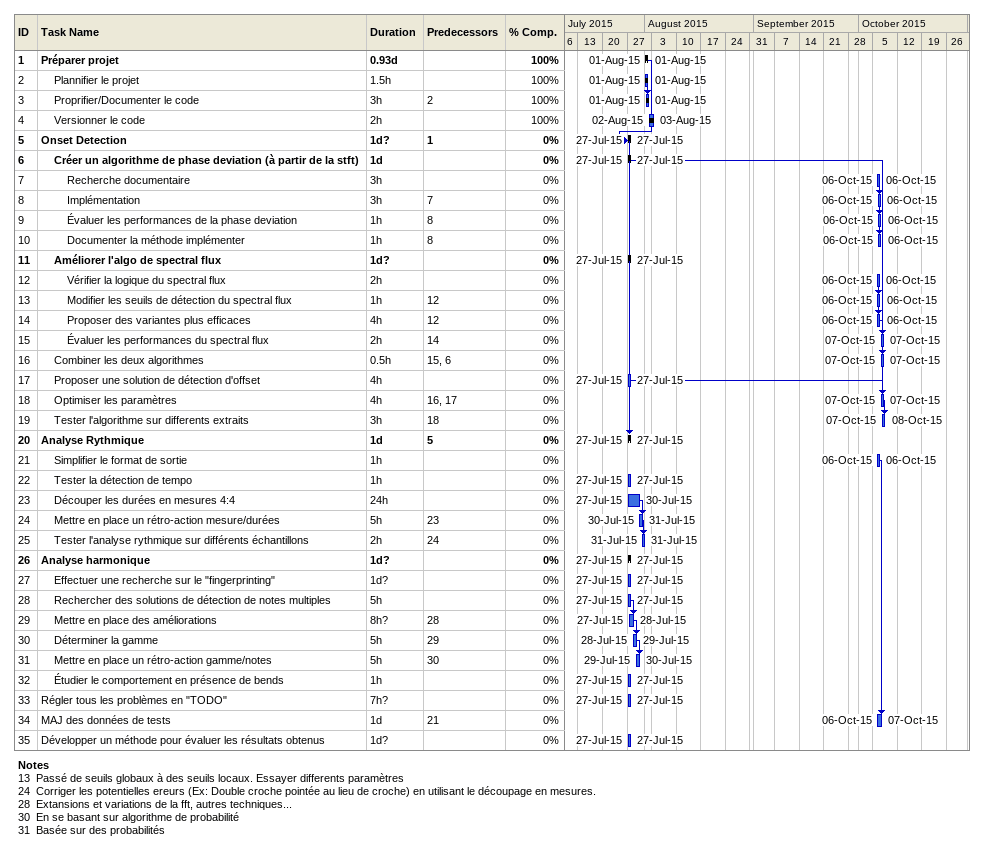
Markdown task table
| ID | Level | Task | Duration | Start | Finish | Predecessors | % complete |
|---|---|---|---|---|---|---|---|
| 1 | 1 | **Préparer projet** | 0.93d | 2015-08-01 | 2015-08-01 |  | 100 |
| 2 | 2 | Plannifier le projet | 1.5h | 2015-08-01 | 2015-08-01 |  | 100 |
| 3 | 2 | Proprifier/Documenter le code | 3h | 2015-08-01 | 2015-08-01 | 2 | 100 |
| 4 | 2 | Versionner le code | 2h | 2015-08-02 | 2015-08-03 |  | 100 |
| 5 | 1 | **Onset Detection** | 1d? | 2015-07-27 | 2015-07-27 | 1 | 0 |
| 6 | 2 | **Créer un algorithme de phase deviation (à partir de la stft)** | 1d | 2015-07-27 | 2015-07-27 |  | 0 |
| 7 | 3 | Recherche documentaire | 3h | 2015-10-06 | 2015-10-06 |  | 0 |
| 8 | 3 | Implémentation | 3h | 2015-10-06 | 2015-10-06 | 7 | 0 |
| 9 | 3 | Évaluer les performances de la phase deviation | 1h | 2015-10-06 | 2015-10-06 | 8 | 0 |
| 10 | 3 | Documenter la méthode implémenter | 1h | 2015-10-06 | 2015-10-06 | 8 | 0 |
| 11 | 2 | **Améliorer l'algo de spectral flux** | 1d? | 2015-07-27 | 2015-07-27 |  | 0 |
| 12 | 3 | Vérifier la logique du spectral flux | 2h | 2015-10-06 | 2015-10-06 |  | 0 |
| 13 | 3 | Modifier les seuils de détection du spectral flux | 1h | 2015-10-06 | 2015-10-06 | 12 | 0 |
| 14 | 3 | Proposer des variantes plus efficaces | 4h | 2015-10-06 | 2015-10-06 | 12 | 0 |
| 15 | 3 | Évaluer les performances du spectral flux | 2h | 2015-10-07 | 2015-10-07 | 14 | 0 |
| 16 | 2 | Combiner les deux algorithmes | 0.5h | 2015-10-07 | 2015-10-07 | 15, 6 | 0 |
| 17 | 2 | Proposer une solution de détection d'offset | 4h | 2015-07-27 | 2015-07-27 |  | 0 |
| 18 | 2 | Optimiser les paramètres | 4h | 2015-10-07 | 2015-10-07 | 16, 17 | 0 |
| 19 | 2 | Tester l'algorithme sur differents extraits | 3h | 2015-10-07 | 2015-10-08 | 18 | 0 |
| 20 | 1 | **Analyse Rythmique** | 1d | 2015-07-27 | 2015-07-27 | 5 | 0 |
| 21 | 2 | Simplifier le format de sortie | 1h | 2015-10-06 | 2015-10-06 |  | 0 |
| 22 | 2 | Tester la détection de tempo | 1h | 2015-07-27 | 2015-07-27 |  | 0 |
| 23 | 2 | Découper les durées en mesures 4:4 | 24h | 2015-07-27 | 2015-07-30 |  | 0 |
| 24 | 2 | Mettre en place un rétro-action mesure/durées | 5h | 2015-07-30 | 2015-07-31 | 23 | 0 |
| 25 | 2 | Tester l'analyse rythmique sur différents échantillons | 2h | 2015-07-31 | 2015-07-31 | 24 | 0 |
| 26 | 1 | **Analyse harmonique** | 1d? | 2015-07-27 | 2015-07-27 |  | 0 |
| 27 | 2 | Effectuer une recherche sur le "fingerprinting" | 1d? | 2015-07-27 | 2015-07-27 |  | 0 |
| 28 | 2 | Rechercher des solutions de détection de notes multiples | 5h | 2015-07-27 | 2015-07-27 |  | 0 |
| 29 | 2 | Mettre en place des améliorations | 8h? | 2015-07-27 | 2015-07-28 | 28 | 0 |
| 30 | 2 | Déterminer la gamme | 5h | 2015-07-28 | 2015-07-29 | 29 | 0 |
| 31 | 2 | Mettre en place un rétro-action gamme/notes | 5h | 2015-07-29 | 2015-07-30 | 30 | 0 |
| 32 | 2 | Étudier le comportement en présence de bends | 1h | 2015-07-27 | 2015-07-27 |  | 0 |
| 33 | 1 | Régler tous les problèmes en "TODO" | 7h? | 2015-07-27 | 2015-07-27 |  | 0 |
| 34 | 1 | MAJ des données de tests | 1d | 2015-10-06 | 2015-10-07 | 21 | 0 |
| 35 | 1 | Développer un méthode pour évaluer les résultats obtenus | 1d? | 2015-07-27 | 2015-07-27 |  | 0 |

Notes
- 13: Passé de seuils globaux à des seuils locaux. Essayer differents paramètres
- 24: Corriger les potentielles ereurs (Ex: Double croche pointée au lieu de croche) en utilisant le découpage en mesures.
- 28: Extansions et variations de la fft, autres techniques...
- 30: En se basant sur algorithme de probabilité
- 31: Basée sur des probabilités
